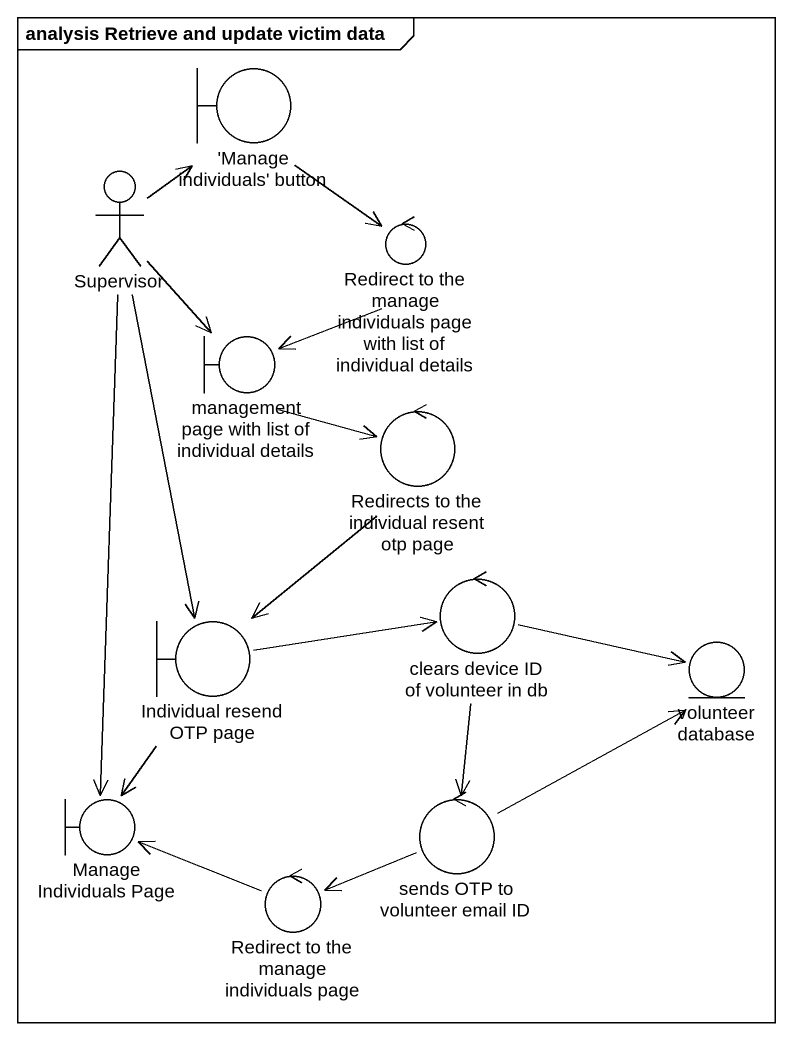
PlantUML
@startuml
mainframe analysis Retrieve and update victim data
boundary "'Manage individuals' button" as Manage_individuals_button
actor Supervisor
control "Redirect to the manage individuals page with list of individual details" as Redirect_to_the_manage
boundary "management page with list of individual details" as management_page_with_list
control "Redirects to the individual resent otp page" as Redirects_to_the_individual
boundary "Individual resend OTP page" as Individual_resend_OTP_page
control "clears device ID of volunteer in db" as clears_device_ID_of
entity "volunteer database" as volunteer_database
boundary "Manage Individuals Page" as Manage_Individuals_Page
control "sends OTP to volunteer email ID" as sends_OTP_to_volunteer
control "Redirect to the manage individuals page" as Redirect_to_the_manage_2
Manage_individuals_button --> Redirect_to_the_manage
Supervisor -up-> Manage_individuals_button
Supervisor --> management_page_with_list
Supervisor --> management_page_with_list
Supervisor --> Individual_resend_OTP_page
Supervisor --> Manage_Individuals_Page
Redirect_to_the_manage --> management_page_with_list
management_page_with_list -right-> Redirects_to_the_individual
Redirects_to_the_individual --> Individual_resend_OTP_page
Individual_resend_OTP_page -right-> clears_device_ID_of
Individual_resend_OTP_page --> Manage_Individuals_Page
clears_device_ID_of -right-> volunteer_database
clears_device_ID_of --> sends_OTP_to_volunteer
sends_OTP_to_volunteer -up-> volunteer_database
sends_OTP_to_volunteer -left-> Redirect_to_the_manage_2
Redirect_to_the_manage_2 -left-> Manage_Individuals_Page
@enduml
